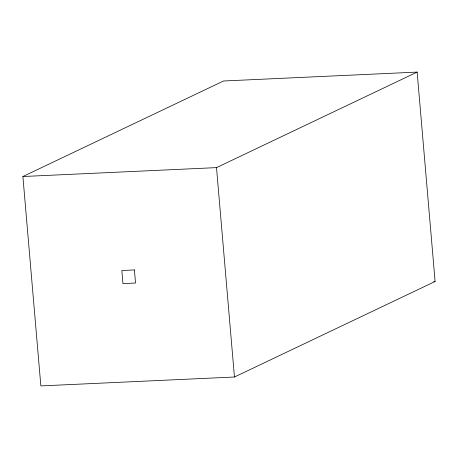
<?xml version="1.0" encoding="UTF-8"?>
<svg xmlns="http://www.w3.org/2000/svg" width="458" height="458" viewBox="0 0 458 458"><rect width="100%" height="100%" fill="white"/><g stroke="black" fill="none" stroke-linecap="round" stroke-linejoin="round"><path stroke-width="0.69" d="M22.9 176.519L223.544 80.992L417.146 72.089L435.1 281.481L234.456 377.008L40.854 385.911L22.9 176.519L216.502 167.622L417.146 72.089M433.669 281.544L435.1 281.481M216.502 167.622L234.456 377.008M134.406 269.934L121.828 270.512L122.95 283.599L135.528 283.021L134.406 269.934"/></g></svg>
